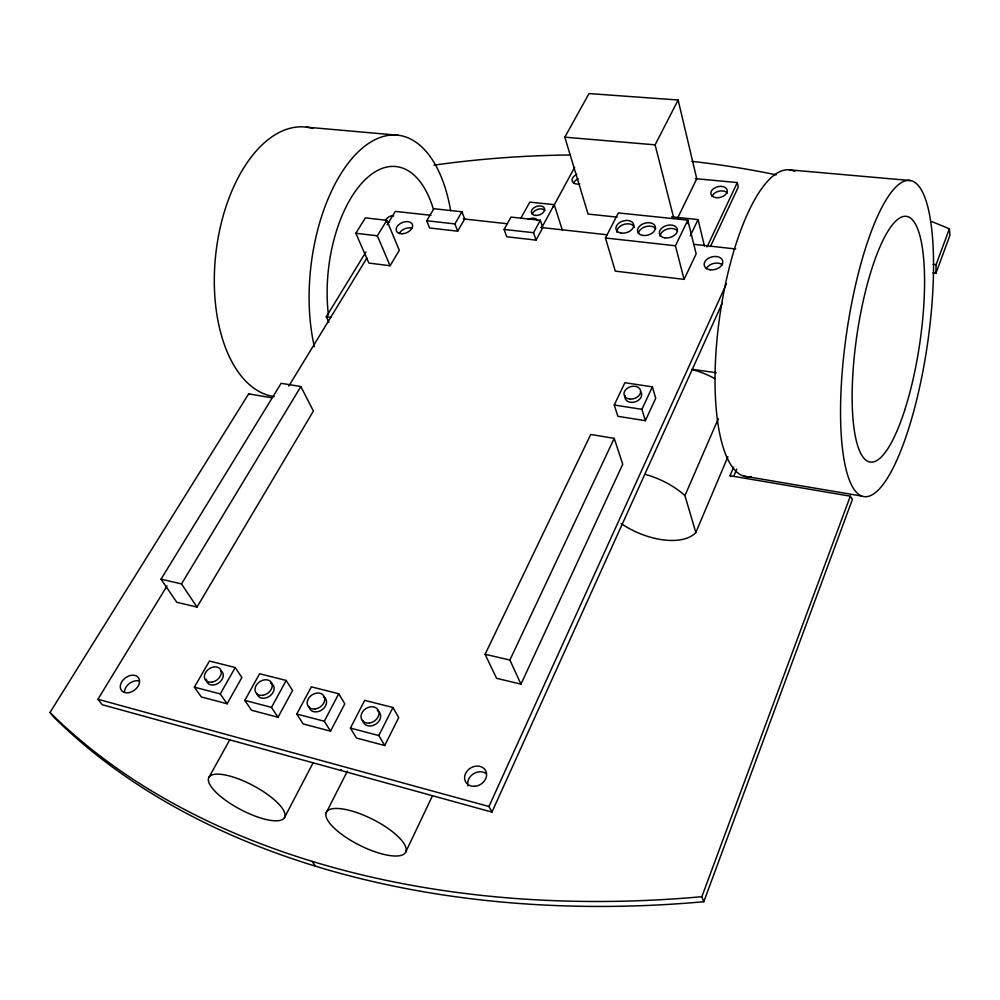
<?xml version="1.0" encoding="UTF-8"?>
<svg xmlns="http://www.w3.org/2000/svg" width="1000" height="1000" viewBox="0 0 1000 1000"><rect width="100%" height="100%" fill="white"/><g stroke="black" fill="none" stroke-linecap="round" stroke-linejoin="round"><path stroke-width="1.5" d="M932.038 221.675A1187.625 1010.138 -51.6 0 1 949.362 228.863L936.087 264.675L935.938 273.225L932.862 272.887M271.062 397.663L248.663 393.862L50 712.475L54.062 717.325A841.912 568.2 -14.4 0 0 703.8 901.725L852.412 499.363L850.3 496.175L730.025 475.725L733.637 467.1M935.938 273.225L950 235.15L949.362 228.863M703.8 901.725L701.862 896.7L850.3 496.175M733.825 476.1L736.775 469.062M621.05 523.525A54.988 28.737 24.1 0 0 695.825 532.525L727.9 456.75M695.825 532.525L684.95 495.613L718.3 418.7M167 585.962L97.925 699.275L102.225 704.712L491.95 812.1L722.212 303.225M491.95 812.1L488.963 806.5L726.475 283.75M645.375 420.688L655.725 398.25L652.362 386.85L624.875 382.725L614.25 405.012L617.888 416.312L645.375 420.688L641.9 409.338L652.362 386.85M520.988 684.125L622.737 464.237L614.225 438.35L590.725 434.462L485.1 654.287L496.575 678.325L520.988 684.125L509.888 660.037L614.225 438.35M710.438 246.537L738.263 187.113L737.288 182.562L695.45 178.663M707.038 246.975L737.288 182.562M684.087 279.375L696.15 253.875L687.812 220.15L618.362 212.913L605.462 237.987L615.288 271.125L684.087 279.375L675.425 245.775L687.812 220.15M405.625 852.262A44.363 14.512 26.7 0 0 352.212 811.137A44.363 14.512 26.7 0 0 340.3 833.3A44.363 14.512 26.7 0 0 405.625 852.262L432.45 795.825M690.275 235.837L698.062 219.587L671.65 216.838M677.8 217.688L696.775 178.787L678.125 100.013L589.025 93.562L564.825 137.175L588.062 214.075L617.075 217.125M384.725 745.525L398.7 717.6L392.95 707.5L364.7 700.35L350.4 728.1L356.488 738.05L384.725 745.525L378.812 735.55L350.4 728.1M378.812 735.55L392.95 707.5M326.213 812.763L347.413 771.075M673.55 217.213L655.113 144.85L678.125 100.013M284.488 817.65A42.825 13.525 27.9 0 0 233.812 777.275A42.825 13.525 27.9 0 0 221.875 797.463A42.825 13.525 27.9 0 0 284.488 817.65L313.012 762.987M330.538 731.175L344.812 703.812L338.738 693.763L311.35 686.838L296.762 714.025L303.163 723.925L330.538 731.175L324.3 721.25L296.762 714.025M324.3 721.25L338.738 693.763M541.675 227.775L554.225 204.662L529.788 202.125L520.812 218.312M553.212 206.825L574.612 167.438M536.038 240.113L542.8 227.675L540.35 220.263L511.012 217.087L504.125 229.425L506.712 236.775L536.038 240.113L533.55 232.725L540.35 220.263M278.012 717.262L292.562 690.45L286.188 680.462L259.637 673.737L244.788 700.375L251.475 710.238L278.012 717.262L271.475 707.375L244.788 700.375M271.475 707.375L286.188 680.462M208.713 777.763L229.688 739.975M227.087 703.775L241.887 677.5L235.225 667.55L209.475 661.025L194.375 687.15L201.35 696.963L227.087 703.775L220.25 693.938L194.375 687.15M220.25 693.938L235.225 667.55M457.65 231.175L464.663 219.05L461.95 211.762L433.862 208.713L426.725 220.75L429.562 227.975L457.65 231.175L454.9 223.9L461.95 211.762M196.988 607.087L313.4 411.062L300.85 386.55L281.15 383.3L161.038 579.163L176.75 602.275L196.988 607.087L181.513 583.913L161.038 579.163M390.087 265.75L399.312 250.325L386.812 220.312L365.375 217.875L355.838 233.263L368.85 263.075L390.087 265.75L377.35 235.8L386.812 220.312M181.513 583.913L300.85 386.55M288.875 386.012L366.875 258.05M387.188 224.725L395.312 211.388L430.9 215.312M328.862 322.15L326.3 316.775L365.9 252.013M564.825 137.175L655.113 144.85M306.4 127.137L398.363 135.275M789.887 169.887L910.462 180.55A159.738 40.812 -81.7 0 1 910.312 423.263A159.738 40.812 -81.7 0 1 840.537 411.9A159.738 40.812 -81.7 0 1 910.462 180.55M933.012 264.337L936.087 264.675M463.4 218.9L506.737 223.688M540.788 227.45L607.325 234.8M693.988 244.363L735.775 248.975M605.462 237.987L675.425 245.775M426.725 220.75L454.9 223.9M504.125 229.425L533.55 232.725M386.037 221.788L389.125 222.138M355.838 233.263L377.35 235.8M326.3 316.775L330.8 317.413M692.075 369.288L716.175 372.738M614.25 405.012L641.9 409.338M743.787 476.087L861.875 496.1M485.1 654.287L509.888 660.037M97.925 699.275L488.963 806.5M249.462 394.487L248.663 393.862M730.662 476.562L730.025 475.725M312.113 861.413L315.55 866.213M554.225 204.662L562.388 230.225M698.062 219.587L704.412 245.912M645.888 474.562A54.988 28.737 24.1 0 1 684.95 495.613M693.175 369.938A52.838 30.425 23.6 0 1 714.638 378.562M385.312 220.362A20.888 10.588 -83.8 0 1 393.663 215.975M687.537 222.787A7.212 4.825 -15.2 0 1 688.012 223.675M532.362 214.35A6.887 4.487 -18.9 0 1 537.762 209.35A6.887 4.487 -18.9 0 1 544.862 210.4M528.088 219.462A6.925 4.537 -19.1 0 1 537.663 220.5M573.575 183.375A7.963 5.138 -17.7 0 1 578.138 178.775M579.75 183.975A7.975 5.138 -17.7 0 1 572.212 181.088A7.975 5.138 -17.7 0 1 576.8 174.375M712.125 196.325A8.325 5.487 -14.2 0 1 719.212 191.15A8.325 5.487 -14.2 0 1 727.412 193.1M220.525 670.487A9.175 6.8 -35.2 0 1 218.125 683.337A9.175 6.8 -35.2 0 1 206.363 679.25M270.712 683.188A9.287 7.037 -34.6 0 1 269.85 695.987A9.287 7.037 -34.6 0 1 256.95 693.4M323.425 696.762A9.4 7.287 -33.8 0 1 321.812 709.975A9.4 7.287 -33.8 0 1 309 706.388M377.325 710.525A9.513 7.55 -32.7 0 1 376 724.025A9.513 7.55 -32.7 0 1 362.762 720.325M640.387 391.562A8.537 6.225 -17.1 0 1 634.75 402A8.537 6.225 -17.1 0 1 625.175 395.65M638.45 233.375A9.188 6.15 -16.2 0 1 645.863 226.575A9.188 6.15 -16.2 0 1 655.588 228.65M616.925 232.262A9.125 6.075 -16.7 0 1 624.362 224.262A9.125 6.075 -16.7 0 1 634.5 227.45M660.212 236.375A9.25 6.212 -15.6 0 1 667.212 229.037A9.25 6.212 -15.6 0 1 677.5 231M399.225 233.538A8.6 5.525 -22.1 0 1 412.388 228.337M706.287 268.738A9.45 6.488 -14.3 0 1 713.575 263.463A9.45 6.488 -14.3 0 1 722.412 264.775M124.462 692.3A10.575 7.625 -36.9 0 1 129.35 683.512A10.575 7.625 -36.9 0 1 139.162 680.962M468.013 785.888A11.425 9.575 -31.3 0 1 473.225 773.938A11.425 9.575 -31.3 0 1 486.45 773.763M328.45 315.125A108.362 55.125 -83.1 0 1 364.35 180.475A108.362 55.125 -83.1 0 1 433.462 209.438M274.188 396.587A135.688 75.275 -83.5 0 1 216.775 246.287A135.688 75.275 -83.5 0 1 312.8 128.438M314.387 346.763A139.35 70.95 -83.1 0 1 357.238 152.838A139.35 70.95 -83.1 0 1 450.675 210.8M751.287 476.6A154.925 48.837 -81.9 0 1 719.8 315.925A154.925 48.837 -81.9 0 1 794.788 171.462M433.95 165.138A1187.625 1010.138 -51.6 0 1 569.875 155M691.963 161.35A1187.625 1010.138 -51.6 0 1 776.213 174.812M701.862 896.7A844.925 568.387 -14.4 0 1 50 712.475M341.6 769.788A10.1 3.538 27.2 0 1 340.825 769.562M535.737 215.45A6.9 4.487 -18.9 0 0 544.562 208.6A6.9 4.487 -18.9 0 0 533.663 207.95A6.9 4.487 -18.9 0 0 535.737 215.45M716.012 197.662A8.35 5.487 -14.3 0 0 727.15 190.087A8.35 5.487 -14.3 0 0 713.938 188.375A8.35 5.487 -14.3 0 0 716.012 197.662M212.438 682A9.2 6.8 -35.1 0 0 220.4 669.25A9.2 6.8 -35.1 0 0 205.725 672.3A9.2 6.8 -35.1 0 0 212.438 682M262.762 695.312A9.312 7.05 -34.5 0 0 271.5 682.638A9.312 7.05 -34.5 0 0 256.6 684.762A9.312 7.05 -34.5 0 0 262.762 695.312M315.275 708.938A9.412 7.287 -33.7 0 0 323.938 696A9.412 7.287 -33.7 0 0 308.712 698.15A9.412 7.287 -33.7 0 0 315.275 708.938M369.475 723.012A9.537 7.55 -32.7 0 0 378.038 709.8A9.537 7.55 -32.7 0 0 362.475 711.963A9.537 7.55 -32.7 0 0 369.475 723.012M629.725 399.062A8.55 6.225 -17.1 0 0 640.525 390.225A8.55 6.225 -17.1 0 0 626.725 388.725A8.55 6.225 -17.1 0 0 629.725 399.062M642.95 235.45A9.213 6.15 -16.2 0 0 655.425 226.988A9.213 6.15 -16.2 0 0 641.075 224.938A9.213 6.15 -16.2 0 0 642.95 235.45M621.25 233.075A9.15 6.075 -16.7 0 0 633.7 224.662A9.15 6.075 -16.7 0 0 619.525 222.638A9.15 6.075 -16.7 0 0 621.25 233.075M664.887 237.85A9.275 6.212 -15.6 0 0 677.4 229.338A9.275 6.212 -15.6 0 0 662.875 227.262A9.275 6.212 -15.6 0 0 664.887 237.85M402.025 233.738A8.637 5.525 -22.1 0 0 412.425 224.537A8.637 5.525 -22.1 0 0 398.713 224.75A8.637 5.525 -22.1 0 0 402.025 233.738M710.037 269.75A9.488 6.488 -14.3 0 0 722.712 260.988A9.488 6.488 -14.3 0 0 707.7 258.75A9.488 6.488 -14.3 0 0 710.037 269.75M129.05 692.613A10.613 7.638 -36.8 0 0 138.675 678.025A10.613 7.638 -36.8 0 0 122.025 681.388A10.613 7.638 -36.8 0 0 129.05 692.613M474.988 786.287A11.475 9.6 -31.2 0 0 485.412 770.275A11.475 9.6 -31.2 0 0 466.388 772.062A11.475 9.6 -31.2 0 0 474.988 786.287M904.6 410.513A124.188 31.688 -81.6 0 0 908.138 216.775A124.188 31.688 -81.6 0 0 852.2 390.225A124.188 31.688 -81.6 0 0 904.6 410.513"/></g></svg>
